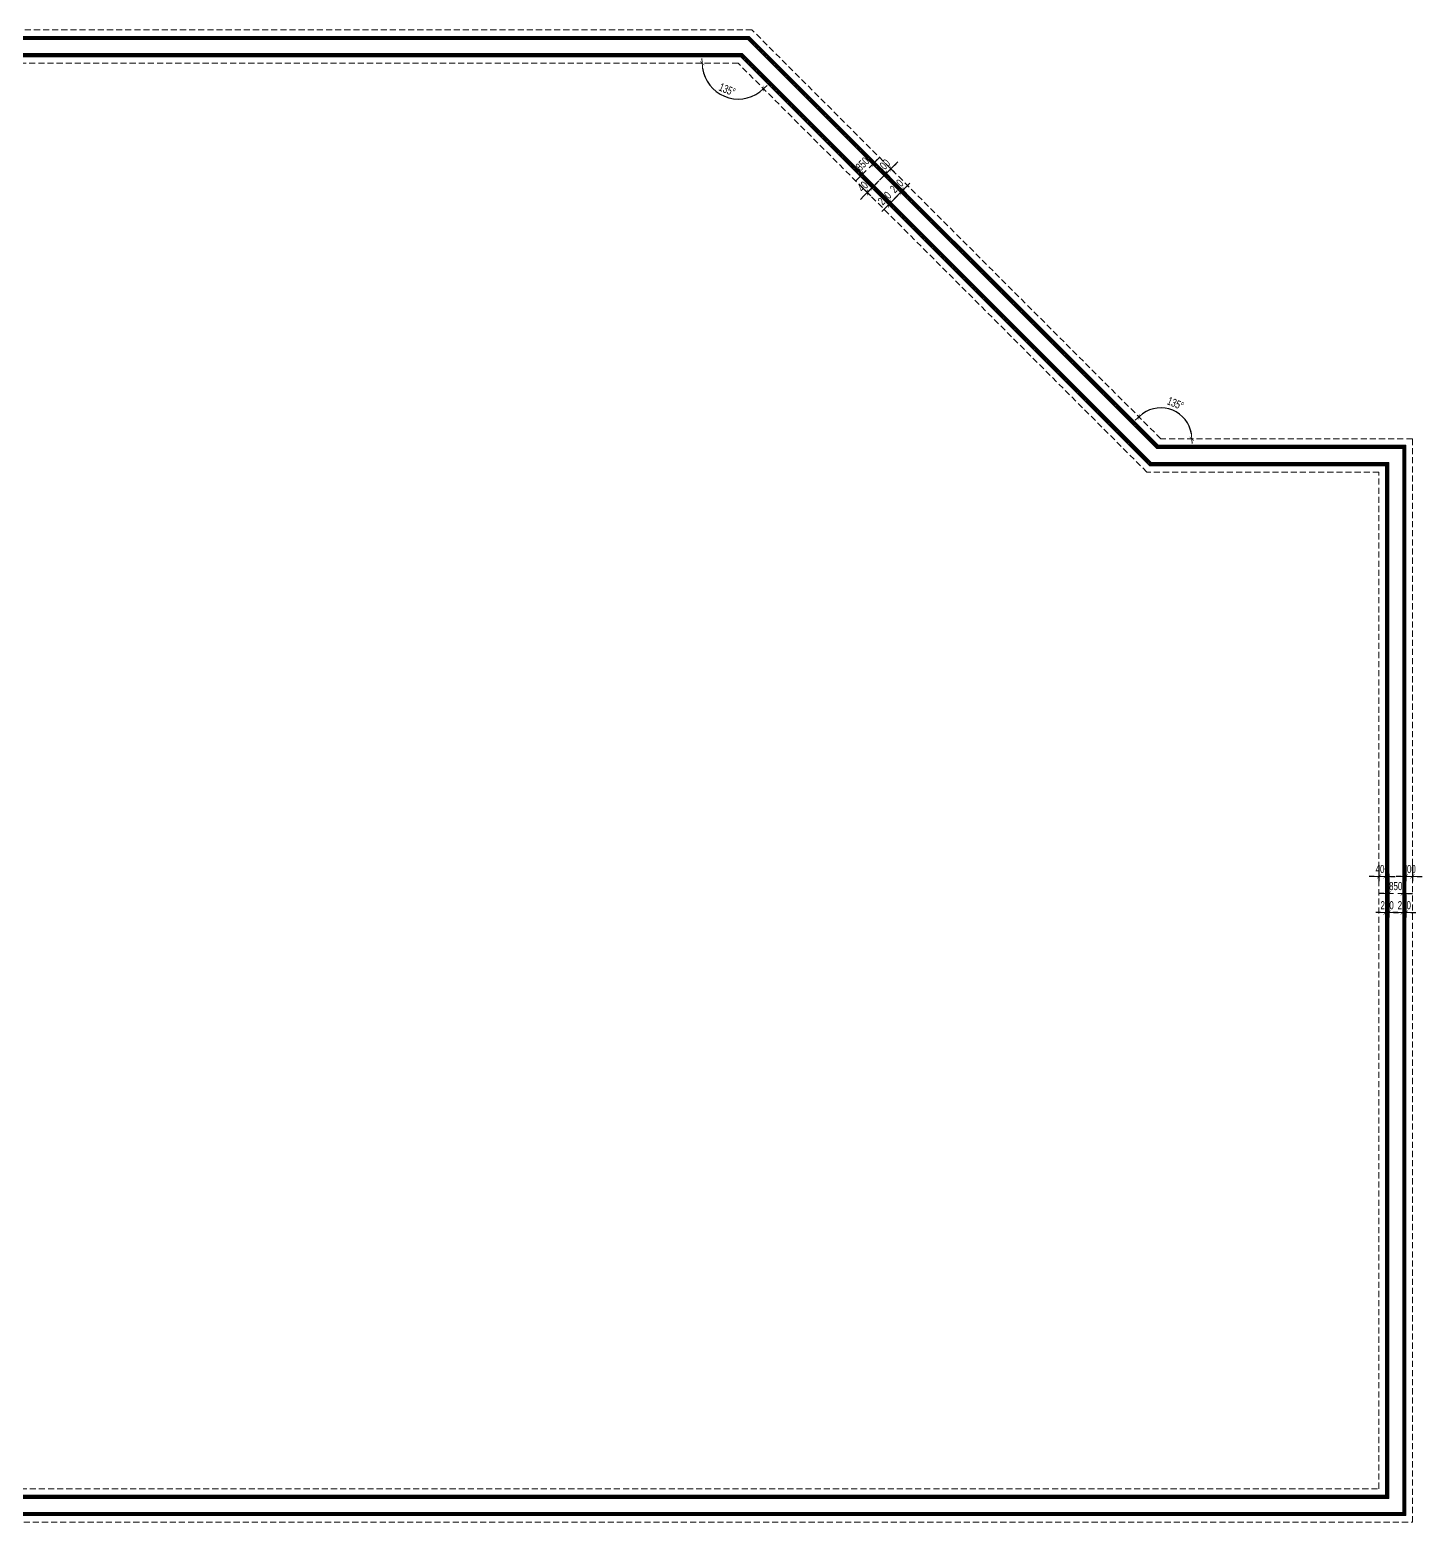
# Model space of a CAD drawing. Header units: millimetres. Extents: x -642477 to 1168880, y -27982 to 330379.
# Drawn here: x 133221 to 219030, y 237819 to 329779 of the extents above; entities that cross this region are included whole.
import ezdxf

# ---------------------------------------------------------------- set-up
doc = ezdxf.new("R2010")
doc.units = ezdxf.units.MM
doc.linetypes.add('HIDDEN', pattern=[0.375, 0.25, -0.125])
doc.layers.get('Defpoints').update_dxf_attribs({"color": 151, "lineweight": 9})
for name, color, linetype, lineweight in [('NDC_GUIDE WALL CONTINUOS', 3, 'Continuous', 20), ('NDC_S_DIM', 1, 'Continuous', 15), ('NDC_S_GUIDE WALL', 3, 'HIDDEN', 18), ('NDC_S_HATCH COLUMN AND WALL', 251, 'Continuous', 13)]:
    doc.layers.add(name, color=color, linetype=linetype, lineweight=lineweight)
doc.styles.add('NDC_DIM', font='', dxfattribs={"width": 0.75})
doc.styles.get('NDC_DIM').set_extended_font_data('Dotum')
doc.dimstyles.new('NDC_dim_200', dxfattribs={"dimscale": 200, "dimtxt": 2.5, "dimasz": 1.5, "dimexe": 1.5, "dimexo": 2.5, "dimgap": 1, "dimtad": 1, "dimdec": 0, "dimzin": 0, "dimdsep": 46, "dimtxsty": 'NDC_DIM', "dimblk": 'DIMMARK', "dimcen": 0.09, "dimdle": 1.2, "dimclrd": 1, "dimclre": 1, "dimclrt": 3, "dimadec": 0, "dimazin": 0, "dimtfac": 1, "dimtdec": 0, "dimtix": 1, "dimtofl": 0, "dimtmove": 0, "dimatfit": 3, "dimfxl": 6, "dimfxlon": 1, "dimtolj": 1, "dimtzin": 0, "dimarcsym": 0})
pattern_1 = [(45, (0, -38576.22), (-44.901281, 44.901281), [])]

# ---------------------------------------------------------------- blocks, each defined once
blk = doc.blocks.new('DIMMARK')
at = {"layer": 'NDC_S_DIM', "color": 1}
blk.add_line((-1.5, 0), (1, 0), dxfattribs=at)
at = {"layer": 'NDC_S_DIM', "color": 2, "const_width": 0.1}
blk.add_lwpolyline([(-0.42, -0.42), (0.42, 0.42)], dxfattribs=at)
blk = doc.blocks.new('*D340')
at = {"layer": 'Defpoints', "color": 0, "ltscale": 100, "transparency": 16777216}
for p in [(1030, 327719), (176871, 327719), (176871, 327719), (175312, 326160), (202072, 302519)]:
    blk.add_point(p, dxfattribs=at)
at = {"layer": 'NDC_S_DIM', "color": 1, "lineweight": -2, "ltscale": 100, "transparency": 16777216}
blk.add_arc((176871, 327719), 2205, 187.80091, 307.19995, dxfattribs=at)
at = {"layer": 'NDC_S_DIM', "color": 1, "lineweight": -2, "ltscale": 100, "transparency": 16777216, "xscale": 300, "yscale": 300, "zscale": 300}
for p, rotation in [((174666, 327719), 93.90045619243996), ((178430, 326160), 41.1004104936571)]:
    blk.add_blockref('DIMMARK', p, dxfattribs=dict(at, rotation=rotation))
at = {"layer": 'NDC_S_DIM', "color": 3, "ltscale": 100, "transparency": 16777216, "insert": (176199, 326098), "char_height": 500, "attachment_point": 5, "rotation": 337.50043, "style": 'NDC_DIM'}
blk.add_mtext('\\A1;135°', dxfattribs=at)
blk = doc.blocks.new('*D341')
at = {"layer": 'Defpoints', "color": 0, "ltscale": 100, "transparency": 16777216}
for p in [(177724, 329779), (204273, 305927), (202925, 304579), (202925, 304579), (218430, 304579)]:
    blk.add_point(p, dxfattribs=at)
at = {"layer": 'NDC_S_DIM', "color": 1, "lineweight": -2, "ltscale": 100, "transparency": 16777216}
blk.add_arc((202925, 304579), 1907, 9.02321, 125.97766, dxfattribs=at)
at = {"layer": 'NDC_S_DIM', "color": 1, "lineweight": -2, "ltscale": 100, "transparency": 16777216, "xscale": 300, "yscale": 300, "zscale": 300}
for p, rotation in [((201576, 305927), 220.4892610506909), ((204832, 304579), 274.51160565734)]:
    blk.add_blockref('DIMMARK', p, dxfattribs=dict(at, rotation=rotation))
at = {"layer": 'NDC_S_DIM', "color": 3, "ltscale": 100, "transparency": 16777216, "insert": (203827, 306757), "char_height": 500, "attachment_point": 5, "rotation": 337.50043, "style": 'NDC_DIM'}
blk.add_mtext('\\A1;135°', dxfattribs=at)
blk = doc.blocks.new('*D342')
at = {"layer": 'Defpoints', "color": 0, "ltscale": 100, "transparency": 16777216}
for p in [(183967, 320623), (184250, 320906), (185115, 320041)]:
    blk.add_point(p, dxfattribs=at)
at = {"layer": 'NDC_S_DIM', "color": 1, "lineweight": -2, "ltscale": 100, "transparency": 16777216}
for p, q in [((184320, 320269), (185044, 319546)), ((184603, 320552), (185327, 319829)), ((185327, 320253), (185539, 320465)), ((184620, 319546), (184408, 319334))]:
    blk.add_line(p, q, dxfattribs=at)
at = {"layer": 'NDC_S_DIM', "color": 1, "lineweight": -2, "ltscale": 100, "transparency": 16777216, "xscale": 300, "yscale": 300, "zscale": 300}
for p, rotation in [((184832, 319758), 45.00086668609273), ((185115, 320041), 225.0008666860928)]:
    blk.add_blockref('DIMMARK', p, dxfattribs=dict(at, rotation=rotation))
at = {"layer": 'NDC_S_DIM', "color": 3, "ltscale": 100, "transparency": 16777216, "insert": (184655, 320218), "char_height": 500, "attachment_point": 5, "rotation": 45.00087, "style": 'NDC_DIM'}
blk.add_mtext('\\A1;400', dxfattribs=at)
blk = doc.blocks.new('*D343')
at = {"layer": 'Defpoints', "color": 0, "ltscale": 100, "transparency": 16777216}
for p in [(185563, 321374), (185846, 321657), (186289, 321215)]:
    blk.add_point(p, dxfattribs=at)
at = {"layer": 'NDC_S_DIM', "color": 1, "lineweight": -2, "ltscale": 100, "transparency": 16777216}
for p, q in [((185917, 321020), (186218, 320720)), ((186200, 321303), (186501, 321002)), ((186501, 321427), (186713, 321639)), ((185794, 320720), (185581, 320507))]:
    blk.add_line(p, q, dxfattribs=at)
at = {"layer": 'NDC_S_DIM', "color": 1, "lineweight": -2, "ltscale": 100, "transparency": 16777216, "xscale": 300, "yscale": 300, "zscale": 300}
for p, rotation in [((186006, 320932), 45.00086668609569), ((186289, 321215), 225.0008666860957)]:
    blk.add_blockref('DIMMARK', p, dxfattribs=dict(at, rotation=rotation))
at = {"layer": 'NDC_S_DIM', "color": 3, "ltscale": 100, "transparency": 16777216, "insert": (185829, 321392), "char_height": 500, "attachment_point": 5, "rotation": 45.00087, "style": 'NDC_DIM'}
blk.add_mtext('\\A1;400', dxfattribs=at)
blk = doc.blocks.new('*D344')
at = {"layer": 'Defpoints', "color": 0, "ltscale": 100, "transparency": 16777216}
for p in [(184385, 322270), (183777, 321662), (185157, 321498)]:
    blk.add_point(p, dxfattribs=at)
at = {"layer": 'NDC_S_DIM', "color": 1, "lineweight": -2, "ltscale": 100, "transparency": 16777216}
for p, q in [((184738, 321916), (185369, 321286)), ((185369, 321710), (185581, 321922)), ((184130, 321308), (184761, 320678)), ((184336, 320678), (184124, 320466))]:
    blk.add_line(p, q, dxfattribs=at)
at = {"layer": 'NDC_S_DIM', "color": 1, "lineweight": -2, "ltscale": 100, "transparency": 16777216, "xscale": 300, "yscale": 300, "zscale": 300}
for p, rotation in [((185157, 321498), 225.0008666860968), ((184548, 320890), 45.00086668609681)]:
    blk.add_blockref('DIMMARK', p, dxfattribs=dict(at, rotation=rotation))
at = {"layer": 'NDC_S_DIM', "color": 3, "ltscale": 100, "transparency": 16777216, "insert": (184534, 321512), "char_height": 500, "attachment_point": 5, "rotation": 45.00087, "style": 'NDC_DIM'}
blk.add_mtext('\\A1;850', dxfattribs=at)
blk = doc.blocks.new('*D345')
at = {"layer": 'Defpoints', "color": 0, "ltscale": 100, "transparency": 16777216}
for p in [(185478, 319677), (185620, 319818), (186288, 319150)]:
    blk.add_point(p, dxfattribs=at)
at = {"layer": 'NDC_S_DIM', "color": 1, "lineweight": -2, "ltscale": 100, "transparency": 16777216}
for p, q in [((185832, 319324), (186359, 318796)), ((185973, 319465), (186500, 318938)), ((186500, 319362), (186713, 319574)), ((185935, 318796), (185723, 318584))]:
    blk.add_line(p, q, dxfattribs=at)
at = {"layer": 'NDC_S_DIM', "color": 1, "lineweight": -2, "ltscale": 100, "transparency": 16777216, "xscale": 300, "yscale": 300, "zscale": 300}
for p, rotation in [((186147, 319009), 45.00086668609569), ((186288, 319150), 225.0008666860957)]:
    blk.add_blockref('DIMMARK', p, dxfattribs=dict(at, rotation=rotation))
at = {"layer": 'NDC_S_DIM', "color": 3, "ltscale": 100, "transparency": 16777216, "insert": (185899, 319398), "char_height": 500, "attachment_point": 5, "rotation": 45.00087, "style": 'NDC_DIM'}
blk.add_mtext('\\A1;200', dxfattribs=at)
blk = doc.blocks.new('*D346')
at = {"layer": 'Defpoints', "color": 0, "ltscale": 100, "transparency": 16777216}
for p in [(186506, 320149), (186647, 320290), (187038, 319900)]:
    blk.add_point(p, dxfattribs=at)
at = {"layer": 'NDC_S_DIM', "color": 1, "lineweight": -2, "ltscale": 100, "transparency": 16777216}
for p, q in [((187250, 320112), (187462, 320324)), ((186684, 319546), (186472, 319334)), ((186859, 319795), (187109, 319546)), ((187001, 319937), (187250, 319687))]:
    blk.add_line(p, q, dxfattribs=at)
at = {"layer": 'NDC_S_DIM', "color": 1, "lineweight": -2, "ltscale": 100, "transparency": 16777216, "xscale": 300, "yscale": 300, "zscale": 300}
for p, rotation in [((186896, 319758), 45.00086668609569), ((187038, 319900), 225.0008666860957)]:
    blk.add_blockref('DIMMARK', p, dxfattribs=dict(at, rotation=rotation))
at = {"layer": 'NDC_S_DIM', "color": 3, "ltscale": 100, "transparency": 16777216, "insert": (186649, 320147), "char_height": 500, "attachment_point": 5, "rotation": 45.00087, "style": 'NDC_DIM'}
blk.add_mtext('\\A1;200', dxfattribs=at)
blk = doc.blocks.new('*D357')
at = {"layer": 'Defpoints', "color": 0, "ltscale": 100, "transparency": 16777216}
for p in [(216370, 278794), (216770, 278794), (216770, 277614)]:
    blk.add_point(p, dxfattribs=at)
at = {"layer": 'NDC_S_DIM', "color": 1, "lineweight": -2, "ltscale": 100, "transparency": 16777216}
for p, q in [((216370, 278294), (216370, 277314)), ((216770, 278294), (216770, 277314)), ((216070, 277614), (215770, 277614)), ((217070, 277614), (217370, 277614))]:
    blk.add_line(p, q, dxfattribs=at)
at = {"layer": 'NDC_S_DIM', "color": 1, "lineweight": -2, "ltscale": 100, "transparency": 16777216, "xscale": 300, "yscale": 300, "zscale": 300}
blk.add_blockref('DIMMARK', (216370, 277614), dxfattribs=at)
at = {"layer": 'NDC_S_DIM', "color": 1, "lineweight": -2, "ltscale": 100, "transparency": 16777216, "xscale": 300, "yscale": 300, "zscale": 300, "rotation": 180}
blk.add_blockref('DIMMARK', (216770, 277614), dxfattribs=at)
at = {"layer": 'NDC_S_DIM', "color": 3, "ltscale": 100, "transparency": 16777216, "insert": (216570, 278064), "char_height": 500, "attachment_point": 5, "style": 'NDC_DIM'}
blk.add_mtext('\\A1;400', dxfattribs=at)
blk = doc.blocks.new('*D358')
at = {"layer": 'Defpoints', "color": 0, "ltscale": 100, "transparency": 16777216}
for p in [(218030, 278794), (218430, 278794), (218430, 277614)]:
    blk.add_point(p, dxfattribs=at)
at = {"layer": 'NDC_S_DIM', "color": 1, "lineweight": -2, "ltscale": 100, "transparency": 16777216}
for p, q in [((218030, 278294), (218030, 277314)), ((218430, 278294), (218430, 277314)), ((217730, 277614), (217430, 277614)), ((218730, 277614), (219030, 277614))]:
    blk.add_line(p, q, dxfattribs=at)
at = {"layer": 'NDC_S_DIM', "color": 1, "lineweight": -2, "ltscale": 100, "transparency": 16777216, "xscale": 300, "yscale": 300, "zscale": 300}
blk.add_blockref('DIMMARK', (218030, 277614), dxfattribs=at)
at = {"layer": 'NDC_S_DIM', "color": 1, "lineweight": -2, "ltscale": 100, "transparency": 16777216, "xscale": 300, "yscale": 300, "zscale": 300, "rotation": 180}
blk.add_blockref('DIMMARK', (218430, 277614), dxfattribs=at)
at = {"layer": 'NDC_S_DIM', "color": 3, "ltscale": 100, "transparency": 16777216, "insert": (218230, 278064), "char_height": 500, "attachment_point": 5, "style": 'NDC_DIM'}
blk.add_mtext('\\A1;400', dxfattribs=at)
blk = doc.blocks.new('*D359')
at = {"layer": 'Defpoints', "color": 0, "ltscale": 100, "transparency": 16777216}
for p in [(216970, 279254), (217830, 279254), (217830, 276563)]:
    blk.add_point(p, dxfattribs=at)
at = {"layer": 'NDC_S_DIM', "color": 1, "lineweight": -2, "ltscale": 100, "transparency": 16777216}
for p, q in [((216970, 277763), (216970, 276263)), ((217830, 277763), (217830, 276263)), ((216670, 276563), (216370, 276563)), ((218130, 276563), (218430, 276563))]:
    blk.add_line(p, q, dxfattribs=at)
at = {"layer": 'NDC_S_DIM', "color": 1, "lineweight": -2, "ltscale": 100, "transparency": 16777216, "xscale": 300, "yscale": 300, "zscale": 300}
blk.add_blockref('DIMMARK', (216970, 276563), dxfattribs=at)
at = {"layer": 'NDC_S_DIM', "color": 1, "lineweight": -2, "ltscale": 100, "transparency": 16777216, "xscale": 300, "yscale": 300, "zscale": 300, "rotation": 180}
blk.add_blockref('DIMMARK', (217830, 276563), dxfattribs=at)
at = {"layer": 'NDC_S_DIM', "color": 3, "ltscale": 100, "transparency": 16777216, "insert": (217400, 277014), "char_height": 500, "attachment_point": 5, "style": 'NDC_DIM'}
blk.add_mtext('\\A1;850', dxfattribs=at)
blk = doc.blocks.new('*D360')
at = {"layer": 'Defpoints', "color": 0, "ltscale": 100, "transparency": 16777216}
for p in [(216770, 278794), (216970, 278794), (216970, 275383)]:
    blk.add_point(p, dxfattribs=at)
at = {"layer": 'NDC_S_DIM', "color": 1, "lineweight": -2, "ltscale": 100, "transparency": 16777216}
for p, q in [((216770, 276583), (216770, 275083)), ((216970, 276583), (216970, 275083)), ((216470, 275383), (216170, 275383)), ((217270, 275383), (217570, 275383))]:
    blk.add_line(p, q, dxfattribs=at)
at = {"layer": 'NDC_S_DIM', "color": 1, "lineweight": -2, "ltscale": 100, "transparency": 16777216, "xscale": 300, "yscale": 300, "zscale": 300}
blk.add_blockref('DIMMARK', (216770, 275383), dxfattribs=at)
at = {"layer": 'NDC_S_DIM', "color": 1, "lineweight": -2, "ltscale": 100, "transparency": 16777216, "xscale": 300, "yscale": 300, "zscale": 300, "rotation": 180}
blk.add_blockref('DIMMARK', (216970, 275383), dxfattribs=at)
at = {"layer": 'NDC_S_DIM', "color": 3, "ltscale": 100, "transparency": 16777216, "insert": (216870, 275833), "char_height": 500, "attachment_point": 5, "style": 'NDC_DIM'}
blk.add_mtext('\\A1;200', dxfattribs=at)
blk = doc.blocks.new('*D361')
at = {"layer": 'Defpoints', "color": 0, "ltscale": 100, "transparency": 16777216}
for p in [(217830, 278614), (218030, 278614), (218030, 275383)]:
    blk.add_point(p, dxfattribs=at)
at = {"layer": 'NDC_S_DIM', "color": 1, "lineweight": -2, "ltscale": 100, "transparency": 16777216}
for p, q in [((217830, 276583), (217830, 275083)), ((218030, 276583), (218030, 275083)), ((217530, 275383), (217230, 275383)), ((218330, 275383), (218630, 275383))]:
    blk.add_line(p, q, dxfattribs=at)
at = {"layer": 'NDC_S_DIM', "color": 1, "lineweight": -2, "ltscale": 100, "transparency": 16777216, "xscale": 300, "yscale": 300, "zscale": 300}
blk.add_blockref('DIMMARK', (217830, 275383), dxfattribs=at)
at = {"layer": 'NDC_S_DIM', "color": 1, "lineweight": -2, "ltscale": 100, "transparency": 16777216, "xscale": 300, "yscale": 300, "zscale": 300, "rotation": 180}
blk.add_blockref('DIMMARK', (218030, 275383), dxfattribs=at)
at = {"layer": 'NDC_S_DIM', "color": 3, "ltscale": 100, "transparency": 16777216, "insert": (217930, 275833), "char_height": 500, "attachment_point": 5, "style": 'NDC_DIM'}
blk.add_mtext('\\A1;200', dxfattribs=at)

msp = doc.modelspace()

# ---------------------------------------------------------------- hatches: boundary and pattern name
at = {"layer": 'NDC_S_HATCH COLUMN AND WALL', "ltscale": 100}
h = msp.add_hatch(dxfattribs=at)
h.set_pattern_fill('ANSI31', color=256, scale=20)
h.set_pattern_definition(pattern_1)
h.paths.add_polyline_path([(-630, 329378.8), (-630, 238218.8), (218030, 238218.8), (218030, 304178.8), (202759.1, 304178.8), (177558.4, 329378.8)])
h.paths.add_polyline_path([(-430, 329178.8), (-430, 238418.8), (217830, 238418.8), (217830, 303978.8), (202676.3, 303978.8), (177475.5, 329178.8)], flags=16)
h.paths.add_polyline_path([(430, 328318.8), (177119.3, 328318.8), (202320.1, 303118.8), (216970, 303118.8), (216970, 239278.8), (430, 239278.8)], flags=0)
h.paths.add_polyline_path([(630, 328118.8), (177036.5, 328118.8), (202237.2, 302918.8), (216770, 302918.8), (216770, 239478.8), (630, 239478.8)], flags=0)
h.paths.add_polyline_path([(430, 328318.8), (430, 239278.8), (216970, 239278.8), (216970, 303118.8), (202320.1, 303118.8), (177119.3, 328318.8)], flags=0)
h = msp.add_hatch(dxfattribs=at)
h.set_pattern_fill('ANSI31', color=256, scale=20)
h.set_pattern_definition(pattern_1)
h.paths.add_polyline_path([(430, 328318.8), (430, 239278.8), (216970, 239278.8), (216970, 303118.8), (202320.1, 303118.8), (177119.3, 328318.8)])
h.paths.add_polyline_path([(630, 328118.8), (630, 239478.8), (216770, 239478.8), (216770, 302918.8), (202237.2, 302918.8), (177036.5, 328118.8)], flags=16)

# ---------------------------------------------------------------- linework, layer by layer
at = {"layer": 'NDC_GUIDE WALL CONTINUOS'}
for points in [[(-630, 329378.8), (-630, 238218.8), (218030, 238218.8), (218030, 304178.8), (202759.1, 304178.8), (177558.4, 329378.8)], [(-430, 329178.8), (-430, 238418.8), (217830, 238418.8), (217830, 303978.8), (202676.3, 303978.8), (177475.5, 329178.8)], [(430, 328318.8), (430, 239278.8), (216970, 239278.8), (216970, 303118.8), (202320.1, 303118.8), (177119.3, 328318.8)], [(630, 328118.8), (630, 239478.8), (216770, 239478.8), (216770, 302918.8), (202237.2, 302918.8), (177036.5, 328118.8)]]:
    msp.add_lwpolyline(points, close=True, dxfattribs=at)
at = {"layer": 'NDC_S_GUIDE WALL', "ltscale": 1500}
for points in [[(-1030, 329778.8), (-1030, 237818.8), (218430, 237818.8), (218430, 304578.8), (202924.8, 304578.8), (177724, 329778.8)], [(1030, 327718.8), (1030, 239878.8), (216370, 239878.8), (216370, 302518.8), (202071.5, 302518.8), (176870.8, 327718.8)]]:
    msp.add_lwpolyline(points, close=True, dxfattribs=at)

# ---------------------------------------------------------------- dimensions: what is measured, and where the dimension line sits
at = {"layer": 'NDC_S_DIM', "ltscale": 100}
for base, line1, line2, picture, middle in [((204273.2, 305927.2), ((218430, 304578.8), (202924.8, 304578.8)), ((202924.8, 304578.8), (177724, 329778.8)), '*D341', (203826.9, 306756.6)), ((175311.5, 326159.6), ((202071.5, 302518.8), (176870.8, 327718.8)), ((176870.8, 327718.8), (1030, 327718.8)), '*D340', (176199.3, 326097.6))]:
    dim = msp.add_angular_dim_2l(base=base, line1=line1, line2=line2, dimstyle='NDC_dim_200', dxfattribs=at)
    dim.commit()
    dim.dimension.update_dxf_attribs({"geometry": picture, "text_midpoint": middle})
dim = msp.add_aligned_dim(p1=(183776.8, 321661.5), p2=(184384.9, 322269.7), distance=-1091.3, text='850', dimstyle='NDC_dim_200', dxfattribs=at)
dim.commit()
dim.dimension.update_dxf_attribs({"geometry": '*D344', "text_midpoint": (184534.1, 321512.4)})
for p1, p2, distance, picture, middle in [((185563.5, 321374), (185846.3, 321656.8), -625.4, '*D343', (185828.7, 321391.6)), ((183966.8, 320623), (184249.7, 320905.8), -1223.4, '*D342', (184654.9, 320217.8)), ((185478.5, 319677.1), (185619.9, 319818.5), -945.3, '*D345', (185899.2, 319397.8)), ((186505.8, 320148.8), (186647.2, 320290.2), -552.5, '*D346', (186648.7, 320147.3))]:
    dim = msp.add_aligned_dim(p1=p1, p2=p2, distance=distance, dimstyle='NDC_dim_200', dxfattribs=at)
    dim.commit()
    dim.dimension.update_dxf_attribs({"geometry": picture, "text_midpoint": middle})
for base, p1, p2, picture, middle in [((216770, 277613.8), (216370, 278794.3), (216770, 278794.3), '*D357', (216570, 278064.1)), ((216970, 275383), (216770, 278794.3), (216970, 278794.3), '*D360', (216870, 275833.3)), ((218430, 277613.8), (218030, 278794.3), (218430, 278794.3), '*D358', (218230, 278064.1)), ((218030, 275383), (217830, 278614.3), (218030, 278614.3), '*D361', (217930, 275833.3))]:
    dim = msp.add_linear_dim(base=base, p1=p1, p2=p2, dimstyle='NDC_dim_200', dxfattribs=at)
    dim.commit()
    dim.dimension.update_dxf_attribs({"geometry": picture, "text_midpoint": middle})
dim = msp.add_linear_dim(base=(217830, 276563.4), p1=(216970, 279254.5), p2=(217830, 279254.5), text='850', dimstyle='NDC_dim_200', dxfattribs=at)
dim.commit()
dim.dimension.update_dxf_attribs({"geometry": '*D359', "text_midpoint": (217400, 277013.7)})

doc.saveas('drawing.dxf')
